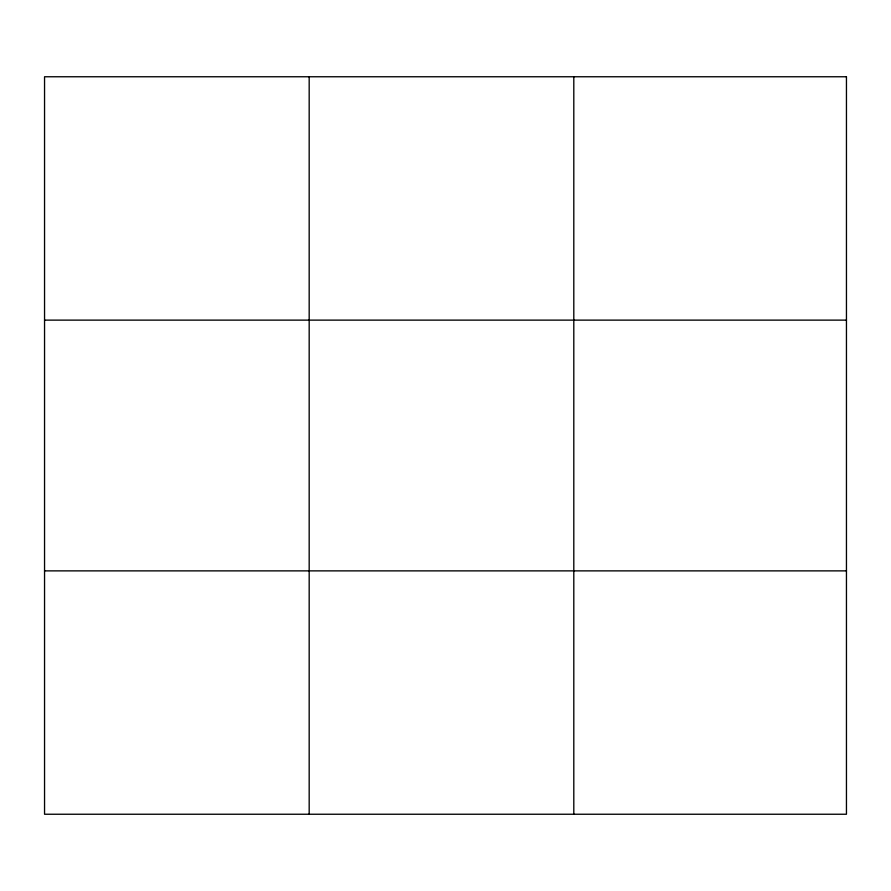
<?xml version="1.0" encoding="UTF-8"?>
<svg xmlns="http://www.w3.org/2000/svg" width="891" height="891" viewBox="0 0 891 891"><rect width="100%" height="100%" fill="white"/><g stroke="black" fill="none" stroke-linecap="round" stroke-linejoin="round"><path stroke-width="1.34" d="M309.177 814.24L309.177 76.76M573.804 814.24L573.804 76.76M44.55 320.125L846.45 320.125M44.55 570.875L846.45 570.875M846.45 76.76L846.45 814.24L44.55 814.24L44.55 76.76L846.45 76.76"/></g></svg>
